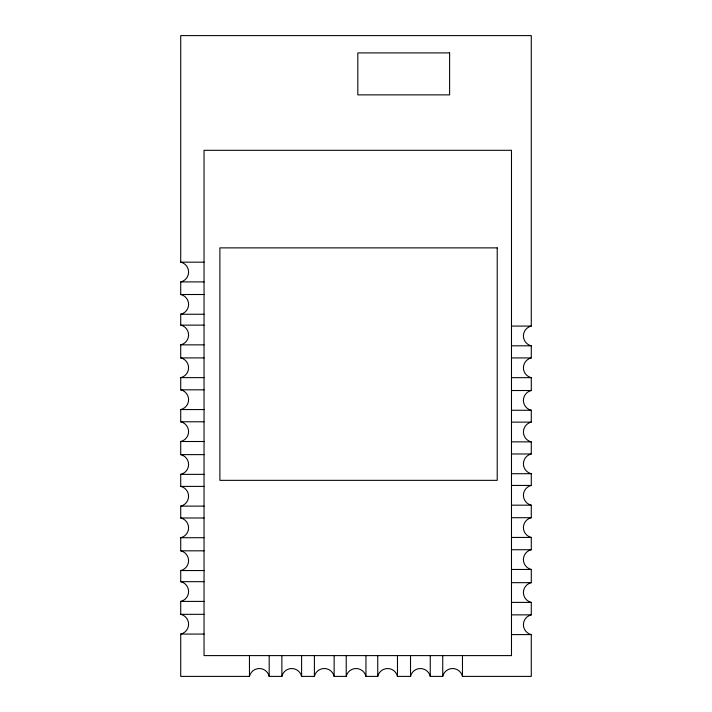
<?xml version="1.0" encoding="UTF-8"?>
<svg xmlns="http://www.w3.org/2000/svg" width="712" height="712" viewBox="0 0 712 712"><rect width="100%" height="100%" fill="white"/><g stroke="black" fill="none" stroke-linecap="round" stroke-linejoin="round"><path stroke-width="1.07" d="M531.286 485.442L529.149 486.189A10.119 10.119 0 0 0 531.286 505.173L531.286 517.713L529.149 518.461A10.119 10.119 0 0 0 531.286 537.444L531.286 549.735L529.149 550.483A10.119 10.119 0 0 0 531.286 569.466L531.286 582.665A10.119 10.119 0 0 0 531.286 602.397L531.286 614.865A10.119 10.119 0 0 0 531.286 634.597L531.286 676.4L462.471 676.4A10.119 10.119 0 0 0 442.739 676.4L430.253 676.4A10.119 10.119 0 0 0 410.521 676.4L397.474 676.4A10.119 10.119 0 0 0 377.743 676.4L365.959 676.4A10.119 10.119 0 0 0 346.228 676.4L334.142 676.4A10.119 10.119 0 0 0 314.401 676.4L301.603 676.4A10.119 10.119 0 0 0 281.872 676.4L269.189 676.4A10.119 10.119 0 0 0 249.458 676.4L180.715 676.4L180.715 634.072A10.119 10.119 0 0 0 180.715 614.331L180.715 601.409A10.119 10.119 0 0 0 180.715 581.677L180.715 570.552A10.119 10.119 0 0 0 180.715 550.821L180.715 537.72A10.119 10.119 0 0 0 180.715 517.989L180.715 506.125A10.119 10.119 0 0 0 180.715 486.394L180.715 474.361A10.119 10.119 0 0 0 180.715 454.63L180.715 441.511A10.119 10.119 0 0 0 180.715 421.78L180.715 409.56A10.119 10.119 0 0 0 180.715 389.82L180.715 377.636A10.119 10.119 0 0 0 180.715 357.905L180.715 344.857A10.119 10.119 0 0 0 180.715 325.126L180.715 314.25A10.119 10.119 0 0 0 180.715 294.51L180.715 281.908A10.119 10.119 0 0 0 180.715 262.167L180.715 35.6L531.286 35.6L531.286 326.078A10.119 10.119 0 0 0 531.286 345.81L531.286 357.931A10.119 10.119 0 0 0 531.286 377.663L531.286 390.523A10.119 10.119 0 0 0 531.286 410.263L531.286 422.127A10.119 10.119 0 0 0 531.286 441.858L531.286 453.98A10.119 10.119 0 0 0 531.286 473.711L531.286 485.442L511.483 485.442M180.715 262.167L204.041 262.167M180.715 281.908L204.041 281.908M180.715 294.51L204.041 294.51M180.715 314.25L204.041 314.25M180.715 325.126L204.041 325.126M511.483 326.078L531.286 326.078M180.715 344.857L204.041 344.857M511.483 345.81L531.286 345.81M180.715 357.905L204.041 357.905M511.483 357.931L531.286 357.931M180.715 377.636L204.041 377.636M511.483 377.663L531.286 377.663M180.715 389.82L204.041 389.82M511.483 390.523L531.286 390.523M180.715 409.56L204.041 409.56M511.483 410.263L531.286 410.263M180.715 421.78L204.041 421.78M511.483 422.127L531.286 422.127M180.715 441.511L204.041 441.511M511.483 441.858L531.286 441.858M511.483 453.98L531.286 453.98M180.715 454.63L204.041 454.63M511.483 473.711L531.286 473.711M180.715 474.361L204.041 474.361M180.715 486.394L204.041 486.394M511.483 505.173L531.286 505.173M180.715 506.125L204.041 506.125M511.483 517.713L531.286 517.713M180.715 517.989L204.041 517.989M511.483 537.444L531.286 537.444M180.715 537.72L204.041 537.72M511.483 549.735L531.286 549.735M180.715 550.821L204.041 550.821M511.483 569.466L531.286 569.466M180.715 570.552L204.041 570.552M180.715 581.677L204.041 581.677M511.483 582.665L531.286 582.665M180.715 601.409L204.041 601.409M511.483 602.397L531.286 602.397M180.715 614.331L204.041 614.331M511.483 614.865L531.286 614.865M180.715 634.072L204.041 634.072M511.483 634.597L531.286 634.597M462.471 655.601L462.471 676.4M442.739 655.601L442.739 676.4M430.253 655.601L430.253 676.4M410.521 655.601L410.521 676.4M397.474 655.601L397.474 676.4M377.743 655.601L377.743 676.4M365.959 655.601L365.959 676.4M346.228 655.601L346.228 676.4M334.142 655.601L334.142 676.4M314.401 655.601L314.401 676.4M301.603 655.601L301.603 676.4M281.872 655.601L281.872 676.4M269.189 655.601L269.189 676.4M249.458 655.601L249.458 676.4M449.61 52.911L357.816 52.911L357.816 94.874L449.61 94.874L449.61 52.911M511.483 150.312L204.041 150.312L204.041 655.601L511.483 655.601L511.483 150.312M497.216 247.874L219.892 247.874L219.892 480.342L497.216 480.342L497.216 247.874"/></g></svg>
